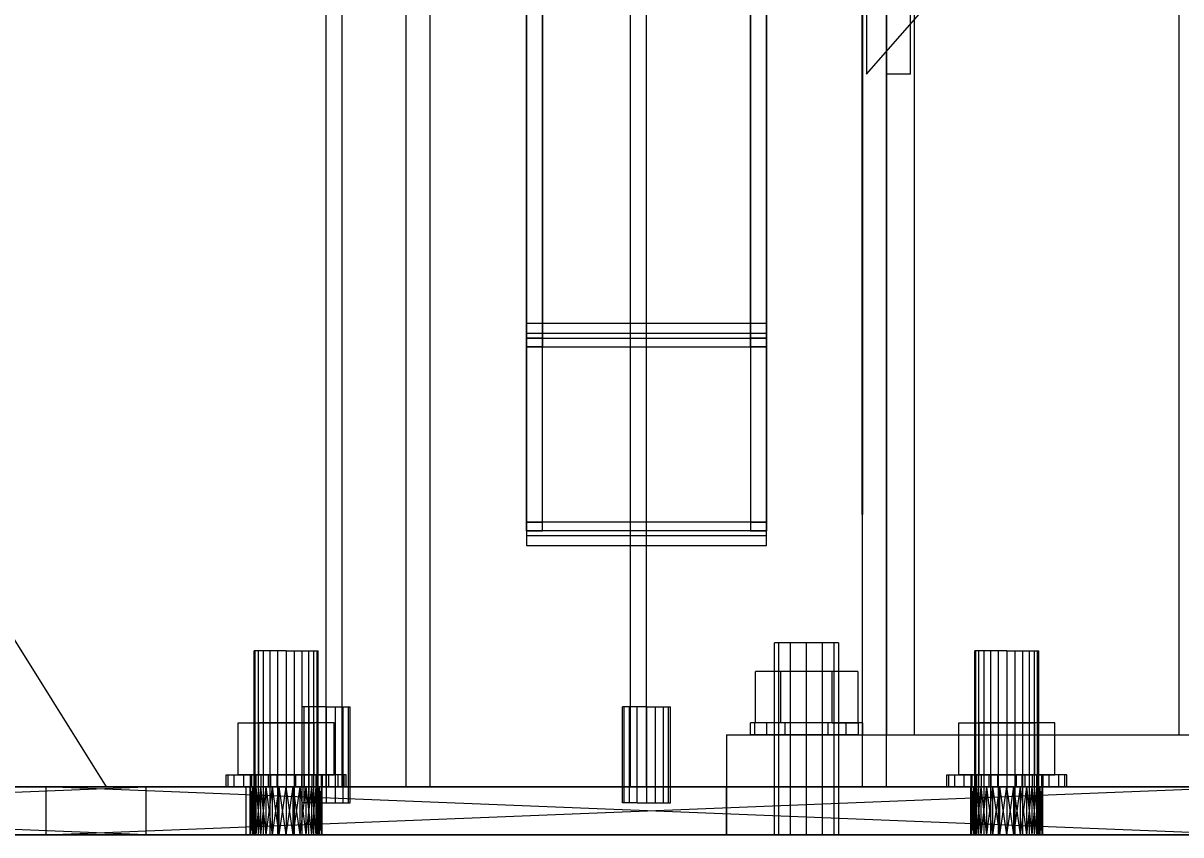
# Model space of a CAD drawing. Header units: millimetres. Extents: x -1970 to 34302, y -65268 to 6837.
# Drawn here: x 594.3 to 883.5, y -36000 to -35797.2 of the extents above; entities that cross this region are included whole.
import ezdxf

# ---------------------------------------------------------------- set-up
doc = ezdxf.new("R2010")
doc.units = ezdxf.units.MM
for name, color, linetype, lineweight in [('COTAS_P', 1, 'Continuous', 0), ('frontal_briquetadora', 7, 'Continuous', 0), ('frontal_mezcladora', 7, 'Continuous', 0), ('frontal_tolva_provisional', 7, 'Continuous', 0)]:
    doc.layers.add(name, color=color, linetype=linetype, lineweight=lineweight)
doc.dimstyles.new('R19_100', dxfattribs={"dimtxt": 250, "dimasz": 150, "dimexe": 150, "dimexo": 80, "dimgap": 100, "dimtad": 1, "dimtih": 1, "dimtoh": 1, "dimdsep": 46, "dimcen": 0.09, "dimadec": 0, "dimazin": 0, "dimtfac": 1, "dimtdec": 4, "dimtofl": 0, "dimtmove": 0, "dimatfit": 3, "dimfxl": 1, "dimtolj": 1, "dimtzin": 0, "dimarcsym": 0})

# ---------------------------------------------------------------- blocks, each defined once
blk = doc.blocks.new('*D43')
at = {"layer": 'COTAS_P', "color": 0, "lineweight": -2, "transparency": 16777216}
for p, q in [((-804, -35920), (-804, -35150)), ((804, -35920), (804, -35150)), ((-654, -35300), (654, -35300))]:
    blk.add_line(p, q, dxfattribs=at)
at = {"layer": 'COTAS_P', "color": 0, "transparency": 16777216}
for points in [[(-654, -35275), (-654, -35325), (-804, -35300)], [(654, -35275), (654, -35325), (804, -35300)]]:
    blk.add_solid(points, dxfattribs=at)
at = {"layer": 'Defpoints', "color": 0, "transparency": 16777216}
for p in [(804, -35300), (-804, -36000), (804, -36000)]:
    blk.add_point(p, dxfattribs=at)

msp = doc.modelspace()

# ---------------------------------------------------------------- linework, layer by layer
at = {"layer": 'frontal_briquetadora'}
for p, q in [((490, -35788), (615, -35988)), ((625, -35988), (325, -35988)), ((625, -36000), (325, -35988)), ((325, -36000), (625, -35988)), ((615, -35988), (490, -35988)), ((565, -35988), (625, -35988)), ((566.756, -35988), (625, -35988)), ((568.444, -35988), (625, -35988)), ((570, -35988), (625, -35988)), ((571.364, -35988), (625, -35988)), ((572.483, -35988), (625, -35988)), ((573.315, -35988), (625, -35988)), ((573.827, -35988), (625, -35988)), ((574, -35988), (625, -35988)), ((625, -36000), (625, -35988)), ((325, -36000), (625, -36000)), ((625, -36000), (565, -36000)), ((625, -36000), (566.756, -36000)), ((625, -36000), (568.444, -36000)), ((625, -36000), (570, -36000)), ((625, -36000), (571.364, -36000)), ((625, -36000), (572.483, -36000)), ((625, -36000), (573.315, -36000)), ((625, -36000), (573.827, -36000)), ((625, -36000), (574, -36000))]:
    msp.add_line(p, q, dxfattribs=at)
at = {"layer": 'frontal_mezcladora'}
for p, q in [((690, -35988), (690, -34900)), ((696, -35988), (696, -34900)), ((804, -35988), (804, -34900)), ((810, -35988), (810, -34900)), ((720, -35872.255), (720, -35022.255)), ((780, -35022.255), (780, -35872.255)), ((720, -35874.749), (720, -35024.749)), ((720, -35025.954), (720, -35875.954)), ((724, -35025.954), (724, -35875.954)), ((776, -35875.954), (776, -35025.954)), ((780, -35024.749), (780, -35874.749)), ((780, -35875.954), (780, -35025.954)), ((720, -35028.116), (720, -35878.116)), ((724, -35028.116), (724, -35878.116)), ((776, -35878.116), (776, -35028.116)), ((780, -35878.116), (780, -35028.116)), ((720, -35921.884), (720, -35071.884)), ((724, -35921.884), (724, -35071.884)), ((776, -35071.884), (776, -35921.884)), ((780, -35071.884), (780, -35921.884)), ((720, -35924.046), (720, -35074.046)), ((720, -35075.251), (720, -35925.251)), ((724, -35924.046), (724, -35074.046)), ((776, -35074.046), (776, -35924.046)), ((780, -35074.046), (780, -35924.046)), ((780, -35925.251), (780, -35075.251)), ((720, -35077.745), (720, -35927.745)), ((780, -35927.745), (780, -35077.745)), ((780, -35872.255), (720, -35872.255)), ((720, -35872.255), (720, -35875.954)), ((780, -35874.749), (720, -35874.749)), ((720, -35874.749), (720, -35878.116)), ((780, -35875.954), (780, -35872.255)), ((780, -35878.116), (780, -35874.749)), ((720, -35875.954), (780, -35875.954)), ((724, -35875.954), (720, -35875.954)), ((720, -35875.954), (720, -35924.046)), ((724, -35924.046), (724, -35875.954)), ((780, -35875.954), (776, -35875.954)), ((776, -35875.954), (776, -35924.046)), ((780, -35924.046), (780, -35875.954)), ((720, -35878.116), (780, -35878.116)), ((724, -35878.116), (720, -35878.116)), ((720, -35878.116), (720, -35921.884)), ((724, -35921.884), (724, -35878.116)), ((780, -35878.116), (776, -35878.116)), ((776, -35878.116), (776, -35921.884)), ((780, -35921.884), (780, -35878.116)), ((780, -35921.884), (720, -35921.884)), ((720, -35921.884), (720, -35925.251)), ((720, -35921.884), (724, -35921.884)), ((780, -35924.046), (720, -35924.046)), ((720, -35924.046), (720, -35927.745)), ((720, -35924.046), (724, -35924.046)), ((776, -35921.884), (780, -35921.884)), ((776, -35924.046), (780, -35924.046)), ((780, -35925.251), (780, -35921.884)), ((780, -35927.745), (780, -35924.046)), ((720, -35925.251), (780, -35925.251)), ((720, -35927.745), (780, -35927.745)), ((652.273, -35954), (652, -35954)), ((652, -36000), (652, -35954)), ((653.072, -35954), (652.273, -35954)), ((652.273, -36000), (652.273, -35954)), ((654.343, -35954), (653.072, -35954)), ((653.072, -36000), (653.072, -35954)), ((656, -35954), (654.343, -35954)), ((654.343, -36000), (654.343, -35954)), ((657.929, -35954), (656, -35954)), ((656, -36000), (656, -35954)), ((660, -35954), (657.929, -35954)), ((657.929, -36000), (657.929, -35954)), ((660, -35954), (662.071, -35954)), ((660, -35954), (660, -36000)), ((662.071, -35954), (664, -35954)), ((662.071, -36000), (662.071, -35954)), ((664, -35954), (665.657, -35954)), ((664, -36000), (664, -35954)), ((665.657, -35954), (666.928, -35954)), ((665.657, -36000), (665.657, -35954)), ((666.928, -35954), (667.727, -35954)), ((666.928, -36000), (666.928, -35954)), ((667.727, -35954), (668, -35954)), ((667.727, -36000), (667.727, -35954)), ((668, -36000), (668, -35954)), ((832.273, -35954), (832, -35954)), ((832, -36000), (832, -35954)), ((833.072, -35954), (832.273, -35954)), ((832.273, -36000), (832.273, -35954)), ((834.343, -35954), (833.072, -35954)), ((833.072, -36000), (833.072, -35954)), ((836, -35954), (834.343, -35954)), ((834.343, -36000), (834.343, -35954)), ((837.929, -35954), (836, -35954)), ((836, -36000), (836, -35954)), ((840, -35954), (837.929, -35954)), ((837.929, -36000), (837.929, -35954)), ((840, -35954), (842.071, -35954)), ((840, -35954), (840, -36000)), ((842.071, -35954), (844, -35954)), ((842.071, -36000), (842.071, -35954)), ((844, -35954), (845.657, -35954)), ((844, -36000), (844, -35954)), ((845.657, -35954), (846.928, -35954)), ((845.657, -36000), (845.657, -35954)), ((846.928, -35954), (847.727, -35954)), ((846.928, -36000), (846.928, -35954)), ((847.727, -35954), (848, -35954)), ((847.727, -36000), (847.727, -35954)), ((848, -36000), (848, -35954)), ((648.006, -35985), (648.006, -35972)), ((648.006, -35972), (660, -35972)), ((648.006, -35972), (653.072, -35972)), ((660, -35972), (653.072, -35972)), ((653.072, -35972), (653.072, -35985)), ((671.994, -35972), (660, -35972)), ((660, -35972), (660, -35985)), ((660, -35972), (666.928, -35972)), ((666.928, -35972), (666.928, -35985)), ((671.994, -35972), (666.928, -35972)), ((671.994, -35985), (671.994, -35972)), ((828.006, -35985), (828.006, -35972)), ((828.006, -35972), (840, -35972)), ((828.006, -35972), (833.072, -35972)), ((840, -35972), (833.072, -35972)), ((833.072, -35972), (833.072, -35985)), ((851.994, -35972), (840, -35972)), ((840, -35972), (840, -35985)), ((840, -35972), (846.928, -35972)), ((846.928, -35972), (846.928, -35985)), ((851.994, -35972), (846.928, -35972)), ((851.994, -35985), (851.994, -35972)), ((645, -35988), (645, -35985)), ((645, -35985), (645.511, -35985)), ((645, -35985), (651, -35985)), ((645.511, -35988), (645.511, -35985)), ((645.511, -35985), (647.01, -35985)), ((645.511, -35985), (651.307, -35985)), ((647.01, -35988), (647.01, -35985)), ((647.01, -35985), (649.393, -35985)), ((647.01, -35985), (652.206, -35985)), ((660, -35985), (648.006, -35985)), ((653.072, -35985), (648.006, -35985)), ((649.393, -35988), (649.393, -35985)), ((649.393, -35985), (652.5, -35985)), ((649.393, -35985), (653.636, -35985)), ((651.307, -35985), (651, -35985)), ((651, -35985), (651, -35988)), ((652.206, -35985), (651.307, -35985)), ((651.307, -35985), (651.307, -35988)), ((653.636, -35985), (652.206, -35985)), ((652.206, -35985), (652.206, -35988)), ((652.5, -35988), (652.5, -35985)), ((652.5, -35985), (656.118, -35985)), ((652.5, -35985), (655.5, -35985)), ((653.072, -35985), (660, -35985)), ((655.5, -35985), (653.636, -35985)), ((653.636, -35985), (653.636, -35988)), ((657.671, -35985), (655.5, -35985)), ((655.5, -35985), (655.5, -35988)), ((656.118, -35988), (656.118, -35985)), ((656.118, -35985), (660, -35985)), ((656.118, -35985), (657.671, -35985)), ((660, -35985), (657.671, -35985)), ((657.671, -35985), (657.671, -35988)), ((663.882, -35985), (660, -35985)), ((660, -35985), (660, -35988)), ((660, -35985), (662.329, -35985)), ((660, -35985), (671.994, -35985)), ((666.928, -35985), (660, -35985)), ((662.329, -35985), (662.329, -35988)), ((663.882, -35985), (662.329, -35985)), ((662.329, -35985), (664.5, -35985)), ((663.882, -35988), (663.882, -35985)), ((667.5, -35985), (663.882, -35985)), ((664.5, -35985), (664.5, -35988)), ((667.5, -35985), (664.5, -35985)), ((664.5, -35985), (666.364, -35985)), ((666.364, -35985), (666.364, -35988)), ((670.607, -35985), (666.364, -35985)), ((666.364, -35985), (667.794, -35985)), ((666.928, -35985), (671.994, -35985)), ((667.5, -35988), (667.5, -35985)), ((670.607, -35985), (667.5, -35985)), ((667.794, -35985), (667.794, -35988)), ((672.99, -35985), (667.794, -35985)), ((667.794, -35985), (668.693, -35985)), ((668.693, -35985), (668.693, -35988)), ((674.489, -35985), (668.693, -35985)), ((668.693, -35985), (669, -35985)), ((669, -35985), (669, -35988)), ((675, -35985), (669, -35985)), ((670.607, -35988), (670.607, -35985)), ((672.99, -35985), (670.607, -35985)), ((672.99, -35988), (672.99, -35985)), ((674.489, -35985), (672.99, -35985)), ((674.489, -35988), (674.489, -35985)), ((675, -35985), (674.489, -35985)), ((675, -35988), (675, -35985)), ((825, -35988), (825, -35985)), ((825, -35985), (825.511, -35985)), ((825, -35985), (831, -35985)), ((825.511, -35988), (825.511, -35985)), ((825.511, -35985), (827.01, -35985)), ((825.511, -35985), (831.307, -35985)), ((827.01, -35988), (827.01, -35985)), ((827.01, -35985), (829.393, -35985)), ((827.01, -35985), (832.206, -35985)), ((840, -35985), (828.006, -35985)), ((833.072, -35985), (828.006, -35985)), ((829.393, -35988), (829.393, -35985)), ((829.393, -35985), (832.5, -35985)), ((829.393, -35985), (833.636, -35985)), ((831.307, -35985), (831, -35985)), ((831, -35985), (831, -35988)), ((832.206, -35985), (831.307, -35985)), ((831.307, -35985), (831.307, -35988)), ((833.636, -35985), (832.206, -35985)), ((832.206, -35985), (832.206, -35988)), ((832.5, -35988), (832.5, -35985)), ((832.5, -35985), (836.118, -35985)), ((832.5, -35985), (835.5, -35985)), ((833.072, -35985), (840, -35985)), ((835.5, -35985), (833.636, -35985)), ((833.636, -35985), (833.636, -35988)), ((837.671, -35985), (835.5, -35985)), ((835.5, -35985), (835.5, -35988)), ((836.118, -35988), (836.118, -35985)), ((836.118, -35985), (840, -35985)), ((836.118, -35985), (837.671, -35985)), ((840, -35985), (837.671, -35985)), ((837.671, -35985), (837.671, -35988)), ((843.882, -35985), (840, -35985)), ((840, -35985), (840, -35988)), ((840, -35985), (842.329, -35985)), ((840, -35985), (851.994, -35985)), ((846.928, -35985), (840, -35985)), ((842.329, -35985), (842.329, -35988)), ((843.882, -35985), (842.329, -35985)), ((842.329, -35985), (844.5, -35985)), ((843.882, -35988), (843.882, -35985)), ((847.5, -35985), (843.882, -35985)), ((844.5, -35985), (844.5, -35988)), ((847.5, -35985), (844.5, -35985)), ((844.5, -35985), (846.364, -35985)), ((846.364, -35985), (846.364, -35988)), ((850.607, -35985), (846.364, -35985)), ((846.364, -35985), (847.794, -35985)), ((846.928, -35985), (851.994, -35985)), ((847.5, -35988), (847.5, -35985)), ((850.607, -35985), (847.5, -35985)), ((847.794, -35985), (847.794, -35988)), ((852.99, -35985), (847.794, -35985)), ((847.794, -35985), (848.693, -35985)), ((848.693, -35985), (848.693, -35988)), ((854.489, -35985), (848.693, -35985)), ((848.693, -35985), (849, -35985)), ((849, -35985), (849, -35988)), ((855, -35985), (849, -35985)), ((850.607, -35988), (850.607, -35985)), ((852.99, -35985), (850.607, -35985)), ((852.99, -35988), (852.99, -35985)), ((854.489, -35985), (852.99, -35985)), ((854.489, -35988), (854.489, -35985)), ((855, -35985), (854.489, -35985)), ((855, -35988), (855, -35985)), ((840, -35988), (600, -35988)), ((600, -35988), (838.244, -35988)), ((600, -35988), (660, -35988)), ((661.756, -35988), (600, -35988)), ((600, -35988), (658.244, -35988)), ((900, -35988), (600, -35988)), ((600, -35988), (836.556, -35988)), ((663.444, -35988), (600, -35988)), ((600, -35988), (656.556, -35988)), ((600, -35988), (835, -35988)), ((665, -35988), (600, -35988)), ((600, -35988), (655, -35988)), ((600, -35988), (833.636, -35988)), ((600, -35988), (653.636, -35988)), ((600, -35988), (832.517, -35988)), ((600, -35988), (652.517, -35988)), ((600, -35988), (831.685, -35988)), ((600, -35988), (651.685, -35988)), ((600, -35988), (831.173, -35988)), ((600, -35988), (651.173, -35988)), ((600, -35988), (831, -35988)), ((600, -35988), (651, -35988)), ((841.756, -35988), (600, -35988)), ((600, -36000), (600, -35988)), ((900, -36000), (600, -35988)), ((600, -36000), (900, -35988)), ((645.511, -35988), (645, -35988)), ((651, -35988), (645, -35988)), ((647.01, -35988), (645.511, -35988)), ((651.307, -35988), (645.511, -35988)), ((649.393, -35988), (647.01, -35988)), ((652.206, -35988), (647.01, -35988)), ((652.5, -35988), (649.393, -35988)), ((653.636, -35988), (649.393, -35988)), ((651, -35988), (651.173, -35988)), ((660, -35988), (651, -35988)), ((658.244, -35988), (651, -35988)), ((656.556, -35988), (651, -35988)), ((655, -35988), (651, -35988)), ((653.636, -35988), (651, -35988)), ((652.517, -35988), (651, -35988)), ((651, -36000), (651.173, -35988)), ((651, -36000), (651, -35988)), ((651.173, -36000), (651, -35988)), ((651, -35988), (651.307, -35988)), ((651.173, -35988), (651.685, -35988)), ((660, -35988), (651.173, -35988)), ((651.173, -36000), (651.685, -35988)), ((651.173, -36000), (651.173, -35988)), ((651.685, -36000), (651.173, -35988)), ((651.307, -35988), (652.206, -35988)), ((651.685, -35988), (652.517, -35988)), ((660, -35988), (651.685, -35988)), ((651.685, -36000), (652.517, -35988)), ((651.685, -36000), (651.685, -35988)), ((652.517, -36000), (651.685, -35988)), ((652.206, -35988), (653.636, -35988)), ((656.118, -35988), (652.5, -35988)), ((655.5, -35988), (652.5, -35988)), ((652.517, -35988), (653.636, -35988)), ((660, -35988), (652.517, -35988)), ((652.517, -36000), (653.636, -35988)), ((652.517, -36000), (652.517, -35988)), ((653.636, -36000), (652.517, -35988)), ((653.636, -35988), (655, -35988)), ((660, -35988), (653.636, -35988)), ((653.636, -36000), (655, -35988)), ((653.636, -36000), (653.636, -35988)), ((655, -36000), (653.636, -35988)), ((653.636, -35988), (655.5, -35988)), ((655, -35988), (656.556, -35988)), ((660, -35988), (655, -35988)), ((655, -36000), (656.556, -35988)), ((655, -36000), (655, -35988)), ((656.556, -36000), (655, -35988)), ((655.5, -35988), (657.671, -35988)), ((660, -35988), (656.118, -35988)), ((657.671, -35988), (656.118, -35988)), ((656.556, -35988), (658.244, -35988)), ((660, -35988), (656.556, -35988)), ((656.556, -36000), (658.244, -35988)), ((656.556, -36000), (656.556, -35988)), ((658.244, -36000), (656.556, -35988)), ((657.671, -35988), (660, -35988)), ((658.244, -35988), (660, -35988)), ((658.244, -36000), (660, -35988)), ((658.244, -36000), (658.244, -35988)), ((660, -36000), (658.244, -35988)), ((660, -35988), (661.756, -35988)), ((660, -35988), (663.444, -35988)), ((660, -35988), (665, -35988)), ((660, -35988), (666.364, -35988)), ((660, -35988), (667.483, -35988)), ((660, -35988), (668.315, -35988)), ((660, -35988), (668.827, -35988)), ((660, -35988), (669, -35988)), ((660, -35988), (660, -36000)), ((661.756, -36000), (660, -35988)), ((660, -36000), (661.756, -35988)), ((660, -35988), (663.882, -35988)), ((662.329, -35988), (660, -35988)), ((661.756, -35988), (663.444, -35988)), ((661.756, -35988), (669, -35988)), ((661.756, -36000), (661.756, -35988)), ((663.444, -36000), (661.756, -35988)), ((661.756, -36000), (663.444, -35988)), ((662.329, -35988), (663.882, -35988)), ((664.5, -35988), (662.329, -35988)), ((663.444, -35988), (665, -35988)), ((663.444, -35988), (669, -35988)), ((663.444, -36000), (663.444, -35988)), ((665, -36000), (663.444, -35988)), ((663.444, -36000), (665, -35988)), ((663.882, -35988), (667.5, -35988)), ((664.5, -35988), (667.5, -35988)), ((666.364, -35988), (664.5, -35988)), ((666.364, -35988), (665, -35988)), ((665, -35988), (669, -35988)), ((665, -35988), (833.636, -35988)), ((840, -35988), (665, -35988)), ((665, -36000), (665, -35988)), ((666.364, -36000), (665, -35988)), ((665, -36000), (666.364, -35988)), ((667.483, -35988), (666.364, -35988)), ((666.364, -35988), (669, -35988)), ((666.364, -35988), (833.636, -35988)), ((666.364, -35988), (831, -35988)), ((666.364, -35988), (831.173, -35988)), ((666.364, -35988), (831.685, -35988)), ((666.364, -35988), (832.517, -35988)), ((840, -35988), (666.364, -35988)), ((666.364, -36000), (666.364, -35988)), ((667.483, -36000), (666.364, -35988)), ((666.364, -36000), (667.483, -35988)), ((666.364, -35988), (670.607, -35988)), ((667.794, -35988), (666.364, -35988)), ((668.315, -35988), (667.483, -35988)), ((667.483, -35988), (669, -35988)), ((667.483, -35988), (833.636, -35988)), ((840, -35988), (667.483, -35988)), ((667.483, -36000), (667.483, -35988)), ((668.315, -36000), (667.483, -35988)), ((667.483, -36000), (668.315, -35988)), ((667.5, -35988), (670.607, -35988)), ((667.794, -35988), (672.99, -35988)), ((668.693, -35988), (667.794, -35988)), ((668.827, -35988), (668.315, -35988)), ((668.315, -35988), (669, -35988)), ((668.315, -35988), (833.636, -35988)), ((840, -35988), (668.315, -35988)), ((668.315, -36000), (668.315, -35988)), ((668.827, -36000), (668.315, -35988)), ((668.315, -36000), (668.827, -35988)), ((668.693, -35988), (674.489, -35988)), ((669, -35988), (668.693, -35988)), ((669, -35988), (668.827, -35988)), ((668.827, -35988), (833.636, -35988)), ((668.827, -35988), (840, -35988)), ((668.827, -36000), (668.827, -35988)), ((669, -36000), (668.827, -35988)), ((668.827, -36000), (669, -35988)), ((669, -35988), (833.636, -35988)), ((669, -35988), (835, -35988)), ((669, -35988), (836.556, -35988)), ((669, -35988), (838.244, -35988)), ((669, -35988), (840, -35988)), ((669, -36000), (669, -35988)), ((669, -35988), (675, -35988)), ((670.607, -35988), (672.99, -35988)), ((672.99, -35988), (674.489, -35988)), ((674.489, -35988), (675, -35988)), ((690, -35988), (696, -35988)), ((696, -35988), (804, -35988)), ((804, -35988), (810, -35988)), ((825.511, -35988), (825, -35988)), ((831, -35988), (825, -35988)), ((827.01, -35988), (825.511, -35988)), ((831.307, -35988), (825.511, -35988)), ((829.393, -35988), (827.01, -35988)), ((832.206, -35988), (827.01, -35988)), ((832.5, -35988), (829.393, -35988)), ((833.636, -35988), (829.393, -35988)), ((831, -35988), (831.173, -35988)), ((840, -35988), (831, -35988)), ((838.244, -35988), (831, -35988)), ((836.556, -35988), (831, -35988)), ((835, -35988), (831, -35988)), ((833.636, -35988), (831, -35988)), ((831, -36000), (831.173, -35988)), ((831, -36000), (831, -35988)), ((831.173, -36000), (831, -35988)), ((831, -35988), (831.307, -35988)), ((831.173, -35988), (831.685, -35988)), ((840, -35988), (831.173, -35988)), ((831.173, -36000), (831.685, -35988)), ((831.173, -36000), (831.173, -35988)), ((831.685, -36000), (831.173, -35988)), ((831.307, -35988), (832.206, -35988)), ((831.685, -35988), (832.517, -35988)), ((840, -35988), (831.685, -35988)), ((831.685, -36000), (832.517, -35988)), ((831.685, -36000), (831.685, -35988)), ((832.517, -36000), (831.685, -35988)), ((832.206, -35988), (833.636, -35988)), ((836.118, -35988), (832.5, -35988)), ((835.5, -35988), (832.5, -35988)), ((832.517, -35988), (833.636, -35988)), ((840, -35988), (832.517, -35988)), ((832.517, -36000), (833.636, -35988)), ((832.517, -36000), (832.517, -35988)), ((833.636, -36000), (832.517, -35988)), ((833.636, -35988), (835, -35988)), ((840, -35988), (833.636, -35988)), ((833.636, -36000), (835, -35988)), ((833.636, -36000), (833.636, -35988)), ((835, -36000), (833.636, -35988)), ((833.636, -35988), (835.5, -35988)), ((835, -35988), (836.556, -35988)), ((840, -35988), (835, -35988)), ((835, -36000), (836.556, -35988)), ((835, -36000), (835, -35988)), ((836.556, -36000), (835, -35988)), ((835.5, -35988), (837.671, -35988)), ((840, -35988), (836.118, -35988)), ((837.671, -35988), (836.118, -35988)), ((836.556, -35988), (838.244, -35988)), ((840, -35988), (836.556, -35988)), ((836.556, -36000), (838.244, -35988)), ((836.556, -36000), (836.556, -35988)), ((838.244, -36000), (836.556, -35988)), ((837.671, -35988), (840, -35988)), ((838.244, -35988), (840, -35988)), ((838.244, -36000), (840, -35988)), ((838.244, -36000), (838.244, -35988)), ((840, -36000), (838.244, -35988)), ((840, -35988), (841.756, -35988)), ((840, -35988), (900, -35988)), ((840, -35988), (840, -36000)), ((841.756, -36000), (840, -35988)), ((840, -36000), (841.756, -35988)), ((840, -35988), (843.882, -35988)), ((842.329, -35988), (840, -35988)), ((841.756, -35988), (900, -35988)), ((843.444, -35988), (841.756, -35988)), ((841.756, -35988), (845, -35988)), ((841.756, -35988), (846.364, -35988)), ((841.756, -35988), (847.483, -35988)), ((841.756, -35988), (848.315, -35988)), ((841.756, -35988), (848.827, -35988)), ((841.756, -35988), (849, -35988)), ((841.756, -36000), (841.756, -35988)), ((843.444, -36000), (841.756, -35988)), ((841.756, -36000), (843.444, -35988)), ((842.329, -35988), (843.882, -35988)), ((844.5, -35988), (842.329, -35988)), ((843.444, -35988), (900, -35988)), ((845, -35988), (843.444, -35988)), ((843.444, -35988), (849, -35988)), ((843.444, -36000), (843.444, -35988)), ((845, -36000), (843.444, -35988)), ((843.444, -36000), (845, -35988)), ((843.882, -35988), (847.5, -35988)), ((844.5, -35988), (847.5, -35988)), ((846.364, -35988), (844.5, -35988)), ((845, -35988), (900, -35988)), ((846.364, -35988), (845, -35988)), ((845, -35988), (849, -35988)), ((845, -36000), (845, -35988)), ((846.364, -36000), (845, -35988)), ((845, -36000), (846.364, -35988)), ((846.364, -35988), (900, -35988)), ((847.483, -35988), (846.364, -35988)), ((846.364, -35988), (849, -35988)), ((846.364, -36000), (846.364, -35988)), ((847.483, -36000), (846.364, -35988)), ((846.364, -36000), (847.483, -35988)), ((846.364, -35988), (850.607, -35988)), ((847.794, -35988), (846.364, -35988)), ((847.483, -35988), (900, -35988)), ((848.315, -35988), (847.483, -35988)), ((847.483, -35988), (849, -35988)), ((847.483, -36000), (847.483, -35988)), ((848.315, -36000), (847.483, -35988)), ((847.483, -36000), (848.315, -35988)), ((847.5, -35988), (850.607, -35988)), ((847.794, -35988), (852.99, -35988)), ((848.693, -35988), (847.794, -35988)), ((848.315, -35988), (900, -35988)), ((848.827, -35988), (848.315, -35988)), ((848.315, -36000), (848.315, -35988)), ((848.827, -36000), (848.315, -35988)), ((848.315, -36000), (848.827, -35988)), ((848.693, -35988), (854.489, -35988)), ((849, -35988), (848.693, -35988)), ((848.827, -35988), (900, -35988)), ((849, -35988), (848.827, -35988)), ((848.827, -36000), (848.827, -35988)), ((849, -36000), (848.827, -35988)), ((848.827, -36000), (849, -35988)), ((849, -35988), (900, -35988)), ((849, -36000), (849, -35988)), ((849, -35988), (855, -35988)), ((850.607, -35988), (852.99, -35988)), ((852.99, -35988), (854.489, -35988)), ((854.489, -35988), (855, -35988)), ((600, -36000), (840, -36000)), ((838.244, -36000), (600, -36000)), ((660, -36000), (600, -36000)), ((600, -36000), (661.756, -36000)), ((658.244, -36000), (600, -36000)), ((600, -36000), (900, -36000)), ((836.556, -36000), (600, -36000)), ((600, -36000), (663.444, -36000)), ((656.556, -36000), (600, -36000)), ((835, -36000), (600, -36000)), ((600, -36000), (665, -36000)), ((655, -36000), (600, -36000)), ((833.636, -36000), (600, -36000)), ((653.636, -36000), (600, -36000)), ((832.517, -36000), (600, -36000)), ((652.517, -36000), (600, -36000)), ((831.685, -36000), (600, -36000)), ((651.685, -36000), (600, -36000)), ((831.173, -36000), (600, -36000)), ((651.173, -36000), (600, -36000)), ((831, -36000), (600, -36000)), ((651, -36000), (600, -36000)), ((600, -36000), (841.756, -36000)), ((651.173, -36000), (651, -36000)), ((651, -36000), (660, -36000)), ((651, -36000), (658.244, -36000)), ((651, -36000), (656.556, -36000)), ((651, -36000), (655, -36000)), ((651, -36000), (653.636, -36000)), ((651, -36000), (652.517, -36000)), ((651.685, -36000), (651.173, -36000)), ((651.173, -36000), (660, -36000)), ((652.517, -36000), (651.685, -36000)), ((651.685, -36000), (660, -36000)), ((652.273, -36000), (652, -36000)), ((653.072, -36000), (652.273, -36000)), ((653.636, -36000), (652.517, -36000)), ((652.517, -36000), (660, -36000)), ((654.343, -36000), (653.072, -36000)), ((655, -36000), (653.636, -36000)), ((653.636, -36000), (660, -36000)), ((656, -36000), (654.343, -36000)), ((656.556, -36000), (655, -36000)), ((655, -36000), (660, -36000)), ((657.929, -36000), (656, -36000)), ((658.244, -36000), (656.556, -36000)), ((656.556, -36000), (660, -36000)), ((657.929, -36000), (660, -36000)), ((660, -36000), (658.244, -36000)), ((661.756, -36000), (660, -36000)), ((663.444, -36000), (660, -36000)), ((665, -36000), (660, -36000)), ((666.364, -36000), (660, -36000)), ((667.483, -36000), (660, -36000)), ((668.315, -36000), (660, -36000)), ((668.827, -36000), (660, -36000)), ((669, -36000), (660, -36000)), ((660, -36000), (662.071, -36000)), ((663.444, -36000), (661.756, -36000)), ((669, -36000), (661.756, -36000)), ((662.071, -36000), (664, -36000)), ((665, -36000), (663.444, -36000)), ((669, -36000), (663.444, -36000)), ((664, -36000), (665.657, -36000)), ((665, -36000), (666.364, -36000)), ((669, -36000), (665, -36000)), ((833.636, -36000), (665, -36000)), ((665, -36000), (840, -36000)), ((665.657, -36000), (666.928, -36000)), ((666.364, -36000), (667.483, -36000)), ((669, -36000), (666.364, -36000)), ((833.636, -36000), (666.364, -36000)), ((831, -36000), (666.364, -36000)), ((831.173, -36000), (666.364, -36000)), ((831.685, -36000), (666.364, -36000)), ((832.517, -36000), (666.364, -36000)), ((666.364, -36000), (840, -36000)), ((666.928, -36000), (667.727, -36000)), ((667.483, -36000), (668.315, -36000)), ((669, -36000), (667.483, -36000)), ((833.636, -36000), (667.483, -36000)), ((667.483, -36000), (840, -36000)), ((667.727, -36000), (668, -36000)), ((668.315, -36000), (668.827, -36000)), ((669, -36000), (668.315, -36000)), ((833.636, -36000), (668.315, -36000)), ((668.315, -36000), (840, -36000)), ((668.827, -36000), (669, -36000)), ((833.636, -36000), (668.827, -36000)), ((840, -36000), (668.827, -36000)), ((833.636, -36000), (669, -36000)), ((835, -36000), (669, -36000)), ((836.556, -36000), (669, -36000)), ((838.244, -36000), (669, -36000)), ((840, -36000), (669, -36000)), ((831.173, -36000), (831, -36000)), ((831, -36000), (840, -36000)), ((831, -36000), (838.244, -36000)), ((831, -36000), (836.556, -36000)), ((831, -36000), (835, -36000)), ((831, -36000), (833.636, -36000)), ((831.685, -36000), (831.173, -36000)), ((831.173, -36000), (840, -36000)), ((832.517, -36000), (831.685, -36000)), ((831.685, -36000), (840, -36000)), ((832.273, -36000), (832, -36000)), ((833.072, -36000), (832.273, -36000)), ((833.636, -36000), (832.517, -36000)), ((832.517, -36000), (840, -36000)), ((834.343, -36000), (833.072, -36000)), ((835, -36000), (833.636, -36000)), ((833.636, -36000), (840, -36000)), ((836, -36000), (834.343, -36000)), ((836.556, -36000), (835, -36000)), ((835, -36000), (840, -36000)), ((837.929, -36000), (836, -36000)), ((838.244, -36000), (836.556, -36000)), ((836.556, -36000), (840, -36000)), ((837.929, -36000), (840, -36000)), ((840, -36000), (838.244, -36000)), ((841.756, -36000), (840, -36000)), ((900, -36000), (840, -36000)), ((840, -36000), (842.071, -36000)), ((900, -36000), (841.756, -36000)), ((841.756, -36000), (843.444, -36000)), ((845, -36000), (841.756, -36000)), ((846.364, -36000), (841.756, -36000)), ((847.483, -36000), (841.756, -36000)), ((848.315, -36000), (841.756, -36000)), ((848.827, -36000), (841.756, -36000)), ((849, -36000), (841.756, -36000)), ((842.071, -36000), (844, -36000)), ((900, -36000), (843.444, -36000)), ((843.444, -36000), (845, -36000)), ((849, -36000), (843.444, -36000)), ((844, -36000), (845.657, -36000)), ((900, -36000), (845, -36000)), ((845, -36000), (846.364, -36000)), ((849, -36000), (845, -36000)), ((845.657, -36000), (846.928, -36000)), ((900, -36000), (846.364, -36000)), ((846.364, -36000), (847.483, -36000)), ((849, -36000), (846.364, -36000)), ((846.928, -36000), (847.727, -36000)), ((900, -36000), (847.483, -36000)), ((847.483, -36000), (848.315, -36000)), ((849, -36000), (847.483, -36000)), ((847.727, -36000), (848, -36000)), ((900, -36000), (848.315, -36000)), ((848.315, -36000), (848.827, -36000)), ((900, -36000), (848.827, -36000)), ((848.827, -36000), (849, -36000)), ((900, -36000), (849, -36000))]:
    msp.add_line(p, q, dxfattribs=at)
at = {"layer": 'frontal_tolva_provisional'}
for p, q in [((670, -35988), (670, -35440)), ((674, -35988), (674, -35440)), ((746, -35988), (746, -35440)), ((750, -35988), (750, -35440)), ((805, -35810), (895, -35707)), ((805, -35707), (805, -35810)), ((810, -35810), (810, -35707)), ((816, -35810), (816, -35707)), ((810, -35765), (810, -35975)), ((817, -35975), (817, -35765)), ((883, -35765), (883, -35975)), ((816, -35810), (810, -35810)), ((783.072, -35952), (782, -35952)), ((782, -36000), (782, -35952)), ((786, -35952), (783.072, -35952)), ((783.072, -36000), (783.072, -35952)), ((790, -35952), (786, -35952)), ((786, -36000), (786, -35952)), ((794, -35952), (790, -35952)), ((790, -36000), (790, -35952)), ((796.928, -35952), (794, -35952)), ((794, -36000), (794, -35952)), ((798, -35952), (796.928, -35952)), ((796.928, -36000), (796.928, -35952)), ((798, -35952), (798, -36000)), ((783.6, -35959.2), (777.2, -35959.2)), ((777.2, -35972), (777.2, -35959.2)), ((796.4, -35959.2), (783.6, -35959.2)), ((783.6, -35972), (783.6, -35959.2)), ((802.8, -35959.2), (796.4, -35959.2)), ((796.4, -35972), (796.4, -35959.2)), ((802.8, -35959.2), (802.8, -35972)), ((664.457, -35968), (664, -35968)), ((664, -35992), (664, -35968)), ((665.757, -35968), (664.457, -35968)), ((664.457, -35992), (664.457, -35968)), ((667.704, -35968), (665.757, -35968)), ((665.757, -35992), (665.757, -35968)), ((670, -35968), (667.704, -35968)), ((667.704, -35992), (667.704, -35968)), ((670, -35968), (672.296, -35968)), ((670, -35968), (670, -35992)), ((672.296, -35968), (674.243, -35968)), ((672.296, -35992), (672.296, -35968)), ((674.243, -35968), (675.543, -35968)), ((674.243, -35992), (674.243, -35968)), ((675.543, -35968), (676, -35968)), ((675.543, -35992), (675.543, -35968)), ((676, -35992), (676, -35968)), ((744.457, -35968), (744, -35968)), ((744, -35992), (744, -35968)), ((745.757, -35968), (744.457, -35968)), ((744.457, -35992), (744.457, -35968)), ((747.704, -35968), (745.757, -35968)), ((745.757, -35992), (745.757, -35968)), ((750, -35968), (747.704, -35968)), ((747.704, -35992), (747.704, -35968)), ((750, -35968), (752.296, -35968)), ((750, -35968), (750, -35992)), ((752.296, -35968), (754.243, -35968)), ((752.296, -35992), (752.296, -35968)), ((754.243, -35968), (755.543, -35968)), ((754.243, -35992), (754.243, -35968)), ((755.543, -35968), (756, -35968)), ((755.543, -35992), (755.543, -35968)), ((756, -35992), (756, -35968)), ((777.066, -35972), (776, -35972)), ((776, -35975), (776, -35972)), ((780.101, -35972), (777.066, -35972)), ((777.066, -35975), (777.066, -35972)), ((783.6, -35972), (777.2, -35972)), ((784.642, -35972), (780.101, -35972)), ((780.101, -35975), (780.101, -35972)), ((796.4, -35972), (783.6, -35972)), ((790, -35972), (784.642, -35972)), ((784.642, -35975), (784.642, -35972)), ((795.358, -35972), (790, -35972)), ((790, -35975), (790, -35972)), ((799.899, -35972), (795.358, -35972)), ((795.358, -35975), (795.358, -35972)), ((796.4, -35972), (802.8, -35972)), ((802.934, -35972), (799.899, -35972)), ((799.899, -35975), (799.899, -35972)), ((804, -35972), (802.934, -35972)), ((802.934, -35975), (802.934, -35972)), ((804, -35972), (804, -35975)), ((770, -35975), (930, -35975)), ((770, -35975), (770, -36000)), ((777.066, -35975), (776, -35975)), ((780.101, -35975), (777.066, -35975)), ((784.642, -35975), (780.101, -35975)), ((790, -35975), (784.642, -35975)), ((795.358, -35975), (790, -35975)), ((799.899, -35975), (795.358, -35975)), ((802.934, -35975), (799.899, -35975)), ((802.934, -35975), (804, -35975)), ((810, -35975), (817, -35975)), ((817, -35975), (883, -35975)), ((883, -35975), (890, -35975)), ((650, -35988), (770, -35988)), ((650, -36000), (650, -35988)), ((670, -35988), (750, -35988)), ((670, -35988), (674, -35988)), ((746, -35988), (750, -35988)), ((770, -36000), (770, -35988)), ((664.457, -35992), (664, -35992)), ((665.757, -35992), (664.457, -35992)), ((667.704, -35992), (665.757, -35992)), ((667.704, -35992), (670, -35992)), ((670, -35992), (672.296, -35992)), ((672.296, -35992), (674.243, -35992)), ((674.243, -35992), (675.543, -35992)), ((675.543, -35992), (676, -35992)), ((744.457, -35992), (744, -35992)), ((745.757, -35992), (744.457, -35992)), ((747.704, -35992), (745.757, -35992)), ((747.704, -35992), (750, -35992)), ((750, -35992), (752.296, -35992)), ((752.296, -35992), (754.243, -35992)), ((754.243, -35992), (755.543, -35992)), ((755.543, -35992), (756, -35992)), ((650, -36000), (770, -36000)), ((770, -36000), (930, -36000)), ((783.072, -36000), (782, -36000)), ((786, -36000), (783.072, -36000)), ((790, -36000), (786, -36000)), ((794, -36000), (790, -36000)), ((796.928, -36000), (794, -36000)), ((796.928, -36000), (798, -36000))]:
    msp.add_line(p, q, dxfattribs=at)

# ---------------------------------------------------------------- dimensions: what is measured, and where the dimension line sits
at = {"layer": 'COTAS_P'}
dim = msp.add_aligned_dim(p1=(-804, -36000), p2=(804, -36000), distance=700, text='<> P', dimstyle='R19_100', dxfattribs=at)
dim.commit()
dim.dimension.update_dxf_attribs({"geometry": '*D43', "text_midpoint": (0, -35300)})

doc.saveas('drawing.dxf')
